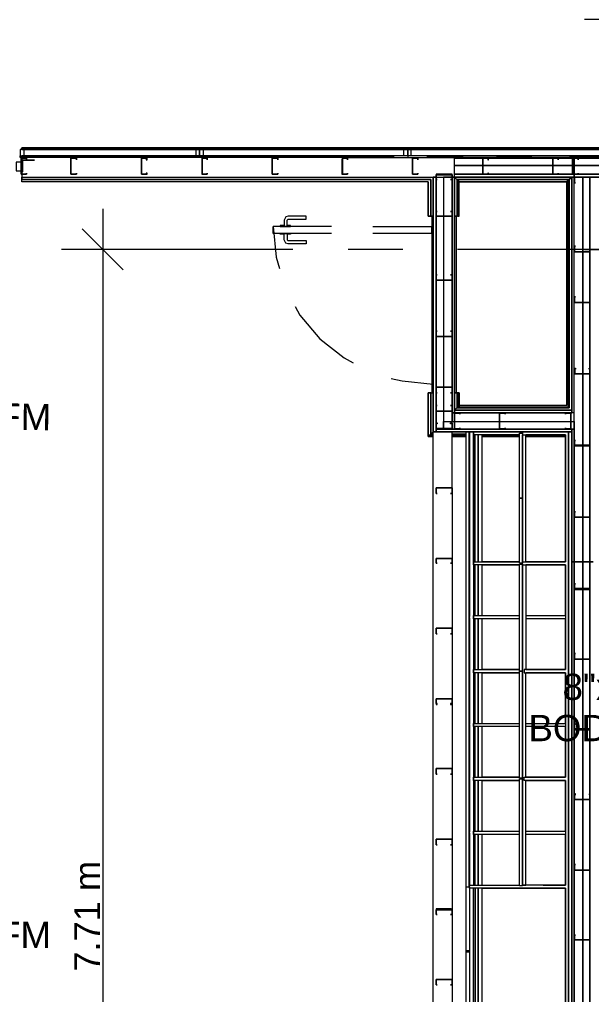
# Model space of a CAD drawing. Header units: metres. Extents: x -2 to 237, y -8 to 52.
# Drawn here: x 48.9 to 52.21, y 28.54 to 34.18 of the extents above; entities that cross this region are included whole.
import ezdxf

# ---------------------------------------------------------------- set-up
doc = ezdxf.new("R2010")
doc.units = ezdxf.units.M
doc.layers.add('HVAC - Ductos', color=5, linetype='Continuous', lineweight=0)
doc.layers.add('PDF4_Text', color=7, linetype='Continuous', lineweight=0)
doc.layers.add('PDF4_Geometry', color=7, linetype='Continuous', lineweight=0, true_color=0xaaaaaa)
doc.styles.add('PDF Helvetica', font='')
doc.styles.get('PDF Helvetica').set_extended_font_data('Helvetica')

msp = doc.modelspace()

# ---------------------------------------------------------------- linework, layer by layer
at = {"layer": 'HVAC - Ductos', "lineweight": 0}
for points in [[(52.6422, 34.1779), (52.404, 34.1779), (52.1657, 34.1779)], [(49.3801, 33.0828), (49.3801, 25.1429), (49.3801, 23.5943)], [(49.4992, 32.7301), (49.3801, 32.8492), (49.261, 32.9683)], [(49.6184, 32.8492), (49.3801, 32.8492), (49.1418, 32.8492)], [(52.1657, 32.8492), (52.404, 32.8492), (52.6422, 32.8492)]]:
    msp.add_lwpolyline(points, dxfattribs=at)
at = {"layer": 'PDF4_Geometry', "lineweight": 0}
for points in [[(49.9391, 33.4265), (49.9391, 33.3898), (49.9391, 33.4265), (49.9207, 33.4265), (48.9266, 33.4265), (48.9036, 33.4265), (48.9036, 33.3898), (48.9266, 33.3898), (48.9266, 33.4265)], [(48.9128, 33.4265), (48.9128, 33.4356), (49.9391, 33.4356), (51.144, 33.4356), (52.3124, 33.4356), (52.3124, 33.4265), (52.3352, 33.4265), (52.3352, 33.3898)], [(52.3124, 33.4356), (53.2287, 33.4356), (53.2287, 33.4265), (52.3124, 33.4265), (52.3124, 33.4356), (51.144, 33.4356), (51.144, 33.4265), (51.144, 33.4356), (49.9391, 33.4356), (48.9128, 33.4356), (48.9128, 33.4265), (49.9391, 33.4265), (51.144, 33.4265), (52.3124, 33.4265), (52.294, 33.4265), (51.1624, 33.4265), (51.144, 33.4265), (51.1212, 33.4265), (49.962, 33.4265), (49.9391, 33.4265), (49.9391, 33.4356)], [(54.956, 33.4265), (54.9376, 33.4265), (54.9376, 33.3898), (54.956, 33.3898), (52.1062, 33.3898), (52.1062, 33.3761), (51.4143, 33.3761), (52.1062, 33.3761), (52.1062, 33.3898), (51.4143, 33.3898), (48.9128, 33.3898), (48.9128, 33.3761), (48.9128, 33.3669)], [(48.9723, 33.4356), (48.9586, 33.4265)], [(49.3939, 33.4356), (49.3801, 33.4265)], [(49.8154, 33.4356), (49.8016, 33.4265)], [(49.962, 33.4265), (49.962, 33.3898), (49.9391, 33.3898), (49.9207, 33.3898), (49.9207, 33.4265)], [(50.2414, 33.4356), (50.2277, 33.4265)], [(50.663, 33.4356), (50.6492, 33.4265)], [(51.0845, 33.4356), (51.0707, 33.4265)], [(51.1624, 33.4265), (51.1624, 33.3898), (51.144, 33.3898), (51.1212, 33.3898), (51.1212, 33.4265)], [(51.5105, 33.4356), (51.4968, 33.4265)], [(51.9321, 33.4356), (51.9183, 33.4265)], [(48.9036, 33.3898), (48.9036, 33.3807)], [(48.9128, 33.2936), (48.9128, 33.2845), (48.9128, 33.2661), (51.309, 33.2661), (51.4007, 33.2661), (51.4143, 33.2661), (51.4281, 33.2523), (52.0787, 33.2523), (52.0925, 33.2661), (52.0925, 31.9191), (52.0925, 33.2661), (52.1107, 33.2661), (52.1062, 33.2661), (51.4143, 33.2661), (51.4143, 33.2845), (51.5793, 33.2845), (51.4143, 33.2845), (51.4143, 33.3348), (51.4143, 33.3761), (51.4143, 33.3898), (52.1062, 33.3898), (54.956, 33.3898), (54.956, 33.2661), (54.956, 33.2845)], [(49.3205, 33.3898), (49.3023, 33.3807)], [(49.7421, 33.3898), (49.7237, 33.3807)], [(49.9391, 33.3898), (49.9391, 33.3807)], [(50.1682, 33.3898), (50.1452, 33.3807)], [(50.5897, 33.3898), (50.5714, 33.3807)], [(52.3124, 33.3898), (51.144, 33.3898), (50.7867, 33.3898), (50.7867, 33.3807), (51.144, 33.3807), (52.3124, 33.3807)], [(51.0111, 33.3898), (50.9929, 33.3807)], [(51.144, 33.3898), (51.144, 33.3807)], [(51.4373, 33.3898), (51.4143, 33.3807)], [(54.956, 33.3761), (52.1062, 33.3761), (52.1062, 33.3348), (52.097, 33.3348), (51.9825, 33.3348), (51.5793, 33.3348), (51.4143, 33.3348), (51.5793, 33.3348), (51.9825, 33.3348), (52.097, 33.3348), (52.1062, 33.3348), (52.1062, 33.2845), (52.1062, 33.2661), (54.956, 33.2661)], [(52.0925, 33.2661), (52.0787, 33.2523), (52.0925, 33.2661), (52.0925, 31.9054), (52.0925, 31.9191), (51.4143, 31.9191), (51.4143, 33.2661), (51.4143, 31.9191), (51.4143, 33.2661), (52.1062, 33.2661), (52.1062, 33.2845), (52.1062, 33.3348), (52.3078, 33.3348), (52.1062, 33.3348), (52.1062, 33.3761), (54.956, 33.3761)], [(51.8588, 33.3898), (51.8588, 33.3807), (51.6618, 33.3807), (51.6618, 33.3898), (51.8588, 33.3898), (51.8404, 33.3807)], [(53.2882, 33.3807), (52.0833, 33.3807), (52.0833, 33.3898), (53.2882, 33.3898)], [(48.9082, 33.3532), (48.8807, 33.3532), (48.8807, 33.3028), (48.9082, 33.3028)], [(48.9128, 33.2478), (48.9128, 33.2523), (48.9128, 33.2569), (48.9128, 33.2661), (51.2906, 33.2661), (51.2906, 31.7954), (51.2769, 31.7817), (51.2906, 31.7954), (51.4143, 31.7954), (52.0925, 31.7954), (52.0925, 31.0441), (52.0925, 27.4566)], [(51.2632, 33.2387), (48.9128, 33.2387), (48.9128, 33.2432), (48.9128, 33.2478), (48.9128, 33.2523), (51.2769, 33.2523), (48.9128, 33.2523)], [(51.4007, 31.4701), (51.4007, 31.7954), (51.2906, 31.7954), (51.309, 31.7954), (51.309, 33.2661), (51.2906, 33.2661), (51.2906, 33.0417), (51.2769, 33.0417), (51.2769, 33.2523), (51.2769, 33.0417), (51.2769, 33.2523), (51.2769, 33.0417), (51.2723, 33.0417), (51.2769, 33.0417), (51.2906, 33.0417), (51.2906, 33.2661)], [(51.2906, 27.4566), (51.2906, 31.7954), (51.2769, 31.7817), (51.2769, 32.0199), (51.2906, 32.0199), (51.2906, 31.7954), (51.2906, 33.2661), (51.309, 33.2661), (51.4007, 33.2661), (51.4143, 33.2661), (51.4281, 33.2523), (51.4327, 33.2523), (51.4327, 33.0417), (51.4373, 33.0417), (51.4418, 33.0417), (51.4418, 33.2387), (51.4418, 33.2432), (51.4373, 33.2432), (51.4373, 33.2478), (51.4327, 33.2478), (51.4327, 33.2523), (52.0741, 33.2523), (52.0741, 33.2478), (52.0695, 33.2478), (52.0695, 33.2432), (52.0649, 33.2432), (52.0649, 33.2387), (52.0649, 33.2432), (52.0695, 33.2432), (52.0695, 33.2478), (52.0741, 33.2478), (52.0741, 33.2523), (52.0741, 31.9329), (52.0741, 33.2523), (52.0741, 31.9329), (51.4327, 31.9329), (51.4327, 31.9375), (51.4373, 31.9375), (51.4373, 31.9421), (51.4418, 31.9421), (51.4418, 31.9466), (51.4418, 31.9421), (51.4373, 31.9421), (51.4373, 31.9375), (51.4327, 31.9375), (51.4327, 32.0199), (51.4327, 31.9329), (51.4327, 31.9375), (51.4373, 31.9375), (51.4373, 31.9421), (51.4418, 31.9421), (51.4418, 31.9466), (51.4418, 32.0199), (51.4373, 32.0199), (51.4327, 32.0199), (51.4327, 31.9329), (51.4327, 32.0199), (51.4281, 32.0199), (51.4327, 32.0199), (51.4373, 32.0199), (51.4327, 32.0199), (51.4281, 32.0199), (51.4327, 32.0199), (51.4327, 31.9329), (52.0787, 31.9329), (52.0787, 33.2523), (52.0741, 33.2523), (51.4327, 33.2523), (52.0741, 33.2523), (52.0787, 33.2523), (51.4281, 33.2523), (51.4143, 33.2661), (51.4143, 33.0417), (51.4235, 33.0417), (51.4235, 32.0199), (51.4143, 32.0199), (51.4281, 32.0199), (51.4281, 31.9329), (51.4327, 31.9329), (52.0787, 31.9329), (51.4281, 31.9329), (51.4143, 31.9191), (52.0925, 31.9191), (52.0925, 33.2661)], [(51.2906, 33.2661), (51.2906, 31.7954), (51.2906, 33.2661)], [(51.309, 33.2661), (51.309, 31.8092), (51.3502, 31.8092), (52.1062, 31.8092), (52.0925, 31.8092), (52.0925, 31.0441), (52.1062, 31.0441), (52.1062, 27.4566)], [(51.309, 33.2661), (51.3502, 33.2661), (51.3502, 33.0417), (51.3502, 32.6705), (51.3502, 32.3452), (51.3502, 32.052), (51.3502, 31.9146), (51.3502, 31.8138), (51.3502, 31.855), (51.4143, 31.855), (51.6756, 31.855), (52.0879, 31.855), (52.1062, 31.855), (52.1062, 31.8092), (52.1062, 31.0441), (52.0925, 31.0441), (52.0925, 27.4566)], [(51.4143, 33.2661), (52.1062, 33.2661), (51.4143, 33.2661)], [(51.4143, 33.0417), (51.4143, 33.2661)], [(51.4281, 33.2523), (51.4143, 33.2661)], [(51.4281, 33.2523), (51.4281, 33.0417)], [(51.4281, 33.2523), (51.4281, 33.0417)], [(51.4327, 33.2523), (51.4281, 33.2523)], [(51.4327, 33.2523), (51.4327, 33.0417)], [(51.4327, 33.2523), (51.4327, 33.2478), (51.4373, 33.2478), (51.4373, 33.2432), (51.4418, 33.2432), (51.4418, 33.2387)], [(52.0649, 33.2387), (51.4418, 33.2387), (52.0649, 33.2387), (52.0649, 33.2432), (52.0695, 33.2432), (52.0695, 33.2478), (52.0741, 33.2478), (52.0741, 33.2523), (51.4327, 33.2523), (52.0741, 33.2523), (52.0741, 33.2478), (52.0695, 33.2478), (52.0695, 33.2432), (52.0649, 33.2432), (52.0649, 33.2387), (52.0649, 31.9466), (51.4418, 31.9466), (51.4418, 31.9421), (51.4373, 31.9421), (51.4373, 31.9375), (51.4327, 31.9375), (51.4327, 32.0199), (51.4373, 32.0199), (51.4418, 32.0199), (51.4418, 31.9466)], [(51.4418, 33.2387), (51.4418, 33.2432), (51.4373, 33.2432), (51.4373, 33.2478), (51.4327, 33.2478), (51.4327, 33.2523), (52.0741, 33.2523)], [(51.4327, 33.2523), (51.4327, 33.2478), (51.4373, 33.2478), (51.4373, 33.2432), (51.4418, 33.2432), (51.4418, 33.2387)], [(51.4327, 33.0417), (51.4327, 33.2523)], [(51.4327, 33.0417), (51.4327, 33.2523)], [(52.0741, 31.9329), (52.0741, 33.2523)], [(52.0925, 33.2661), (52.0787, 33.2523)], [(52.0787, 33.2523), (52.0787, 31.9329)], [(52.0925, 33.2661), (52.1062, 33.2661)], [(52.2162, 31.0441), (52.1978, 31.0441), (52.1978, 31.3006), (52.1978, 31.0441), (52.1566, 31.0441), (52.1566, 30.8882), (52.1566, 31.0441), (52.1062, 31.0441), (52.1062, 33.2661), (52.1107, 33.2661), (52.1062, 33.2661), (54.956, 33.2661), (52.1978, 33.2661), (54.956, 33.2661)], [(52.1062, 31.9054), (52.1062, 33.2661)], [(52.2162, 33.2661), (52.1978, 33.2661), (52.2162, 33.2661)], [(51.4418, 33.0417), (51.4418, 33.2387)], [(52.0649, 31.9466), (52.0649, 33.2387)], [(51.4281, 33.0417), (51.4143, 33.0417)], [(51.4143, 32.0199), (51.4143, 33.0417)], [(51.4281, 33.0417), (51.4143, 33.0417)], [(51.4327, 33.0417), (51.4281, 33.0417)], [(51.4373, 33.0417), (51.4327, 33.0417), (51.4281, 33.0417)], [(51.4373, 33.0417), (51.4327, 33.0417), (51.4281, 33.0417)], [(51.4327, 33.0417), (51.4281, 33.0417)], [(51.4418, 33.0417), (51.4373, 33.0417), (51.4327, 33.0417)], [(50.7042, 32.982), (50.3651, 32.982), (50.3835, 32.8034), (50.4019, 32.7392)], [(50.7042, 32.9408), (50.3651, 32.9408), (50.3651, 32.982)], [(50.9425, 32.982), (51.2815, 32.982), (51.2815, 32.9408), (50.9425, 32.9408)], [(50.4797, 32.8492), (49.2106, 32.8492)], [(51.1166, 32.8492), (50.8004, 32.8492)], [(52.7018, 32.8492), (51.4327, 32.8492)], [(50.4935, 32.5193), (50.5209, 32.4689), (50.6355, 32.3315), (50.7775, 32.2215), (50.8279, 32.194)], [(51.0478, 32.1024), (51.112, 32.0887), (51.2906, 32.0703)], [(51.2769, 31.7817), (51.2769, 32.0199)], [(51.2769, 31.7817), (51.2769, 32.0199)], [(51.2769, 32.0199), (51.2906, 32.0199)], [(51.2769, 32.0199), (51.2769, 31.7817)], [(51.2906, 31.7954), (51.2906, 32.0199)], [(51.4143, 32.0199), (51.4281, 32.0199)], [(51.4143, 31.9191), (51.4143, 32.0199)], [(51.4143, 31.9191), (51.4143, 32.0199)], [(51.4281, 32.0199), (51.4281, 31.9329)], [(51.4281, 31.9329), (51.4143, 31.9191)], [(51.4143, 31.9191), (51.4281, 31.9329), (52.0787, 31.9329)], [(51.4281, 31.9329), (51.4143, 31.9191)], [(52.0925, 31.9191), (51.4143, 31.9191)], [(51.4143, 31.9191), (52.0925, 31.9191)], [(52.0925, 31.9191), (51.4143, 31.9191), (52.0925, 31.9191)], [(51.4143, 31.9191), (51.4143, 31.9054)], [(51.4143, 31.9054), (52.0925, 31.9054)], [(51.4327, 31.9329), (51.4281, 31.9329)], [(52.0741, 31.9329), (51.4327, 31.9329)], [(52.0649, 31.9466), (51.4418, 31.9466)], [(52.1062, 31.9054), (52.0925, 31.9054)], [(51.2769, 31.7817), (51.2906, 31.7954)], [(51.2906, 31.7954), (52.0925, 31.7954), (51.2906, 31.7954)], [(51.4831, 28.405), (51.4831, 31.7954)], [(51.4968, 31.7954), (51.4968, 29.1656), (51.5014, 29.1656), (51.5014, 28.7945), (51.4831, 28.7945), (51.4831, 29.1656), (51.5014, 29.1656)], [(51.4968, 29.1656), (51.5014, 29.1656), (51.5014, 31.7954), (51.5014, 31.7862), (51.4968, 31.7862), (51.5014, 31.7862), (51.5014, 31.4472), (51.5014, 31.0349), (51.4968, 31.0349), (51.5014, 31.0349), (51.5014, 30.7279), (51.4968, 30.7279)], [(51.5747, 30.7325), (51.5747, 31.0257), (51.79, 31.0257), (51.5243, 31.0257), (51.5243, 31.0441), (51.79, 31.0441), (51.5747, 31.0441), (51.5747, 31.7771), (51.79, 31.7771), (51.5243, 31.7771), (51.5243, 31.7954), (51.5243, 29.1748)], [(51.79, 31.0349), (51.79, 31.4106), (51.79, 31.7862), (51.8084, 31.7862), (51.79, 31.7862)], [(51.8084, 31.7954), (51.8084, 31.7771), (52.0558, 31.7771), (51.8267, 31.7771), (52.0558, 31.7771)], [(51.8084, 31.7862), (51.8084, 31.4106), (51.8084, 31.0349)], [(52.0741, 31.7954), (52.0741, 27.4566), (52.0741, 31.7954)], [(51.2769, 31.7817), (51.2906, 31.7817)], [(51.2769, 31.7817), (51.2906, 31.7817)], [(51.2906, 31.7817), (51.2769, 31.7817)], [(51.2769, 31.7817), (51.2906, 31.7817)], [(51.4007, 31.7817), (51.4831, 31.7817)], [(51.4007, 31.7817), (51.4831, 31.7817)], [(51.5243, 31.0441), (51.5243, 31.7771)], [(51.5335, 31.0441), (51.5335, 31.7771)], [(52.0558, 29.1748), (51.9275, 29.1748), (52.0558, 29.1748), (51.8084, 29.1748), (51.8084, 31.0257), (51.8084, 31.0441), (52.0558, 31.0441), (51.8267, 31.0441), (51.8267, 31.7771)], [(51.8084, 31.0441), (51.8084, 31.7771)], [(52.1062, 27.4566), (52.1062, 31.0441), (52.1566, 31.0441), (52.1566, 31.3006), (52.1566, 31.7129), (52.1566, 31.3006), (52.1566, 31.0441), (52.1978, 31.0441), (52.2162, 31.0441)], [(51.4007, 31.438), (51.4007, 31.0623)], [(51.4007, 31.0349), (51.4007, 30.6546)], [(51.5014, 31.0349), (51.4968, 31.0349)], [(51.5335, 30.7325), (51.5335, 31.0257)], [(51.8084, 31.0349), (51.79, 31.0349), (51.8084, 31.0349)], [(51.79, 29.7932), (51.79, 30.0589), (51.79, 30.4118), (51.79, 30.6821), (51.79, 31.0303)], [(51.8084, 31.0303), (51.8084, 30.6821), (51.8084, 30.4118), (51.79, 30.4118), (51.8084, 30.4118), (51.8084, 30.0589), (51.8084, 29.7932), (51.79, 29.7932), (51.8084, 29.7932)], [(51.79, 31.0303), (51.8084, 31.0303), (51.79, 31.0303)], [(51.8084, 31.0257), (52.0558, 31.0257), (51.8267, 31.0257), (51.8267, 30.4209), (52.0558, 30.4209)], [(51.8267, 31.0441), (52.0558, 31.0441)], [(51.8267, 30.7325), (52.0558, 30.7325), (52.0558, 31.0257), (52.0558, 30.4209), (52.0558, 30.7142), (51.8267, 30.7142)], [(52.0558, 31.0257), (51.8267, 31.0257)], [(52.0925, 31.0441), (52.0925, 27.4566), (52.0925, 31.0441)], [(51.4968, 30.7188), (51.5014, 30.7188), (51.5014, 30.4118), (51.4968, 30.4118), (51.5014, 30.4118), (51.5014, 30.1048), (51.4968, 30.1048)], [(51.79, 30.7142), (51.5243, 30.7142), (51.5243, 30.7325), (51.79, 30.7325)], [(51.5747, 30.1094), (51.5747, 30.4026), (51.79, 30.4026), (51.5243, 30.4026), (51.5243, 30.4209), (51.79, 30.4209), (51.5747, 30.4209), (51.5747, 30.7142)], [(51.5335, 30.4209), (51.5335, 30.7142)], [(51.4007, 30.6271), (51.4007, 30.2514)], [(51.5335, 30.1094), (51.5335, 30.4026)], [(51.79, 30.4118), (51.8084, 30.4118), (51.79, 30.4118)], [(51.8084, 29.1748), (51.8267, 29.1748), (51.8267, 29.7795), (52.0558, 29.7795), (51.8176, 29.7795), (51.8176, 29.7978), (52.0558, 29.7978), (51.8267, 29.7978), (51.8267, 30.4026), (52.0558, 30.4026)], [(51.8267, 30.4209), (52.0558, 30.4209), (51.8176, 30.4209), (51.8176, 30.4026), (52.0558, 30.4026), (51.8267, 30.4026)], [(51.8267, 30.1094), (52.0558, 30.1094), (52.0558, 30.4026), (52.0558, 29.7978), (52.0558, 30.0911), (51.8267, 30.0911)], [(51.4007, 30.224), (51.4007, 29.8437)], [(51.4968, 30.1002), (51.5014, 30.1002), (51.5014, 29.7932), (51.4968, 29.7932)], [(51.79, 30.0911), (51.5243, 30.0911), (51.5243, 30.1094), (51.79, 30.1094)], [(51.5747, 29.4863), (51.5747, 29.7795), (51.79, 29.7795), (51.5243, 29.7795), (51.5243, 29.7978), (51.79, 29.7978), (51.5747, 29.7978), (51.5747, 30.0911)], [(51.5335, 29.7978), (51.5335, 30.0911)], [(51.4007, 29.8162), (51.4007, 29.4405)], [(51.4968, 29.7886), (51.5014, 29.7886), (51.5014, 29.4817), (51.4968, 29.4817)], [(51.5335, 29.4863), (51.5335, 29.7795)], [(51.8084, 29.7886), (51.8084, 29.4359), (51.8084, 29.1702), (51.79, 29.1702), (51.79, 29.4359), (51.79, 29.7886)], [(51.79, 29.7886), (51.8084, 29.7886), (51.79, 29.7886)], [(51.8267, 29.7978), (52.0558, 29.7978)], [(51.8267, 29.4863), (52.0558, 29.4863), (52.0558, 29.7795), (52.0558, 29.1748), (52.0558, 29.468), (51.8267, 29.468)], [(52.0558, 29.7795), (51.8267, 29.7795)], [(51.4968, 29.4771), (51.5014, 29.4771), (51.5014, 29.1702), (51.4968, 29.1702)], [(51.79, 29.468), (51.5243, 29.468), (51.5243, 29.4863), (51.79, 29.4863)], [(51.5335, 29.1748), (51.5335, 29.468)], [(51.5747, 29.1748), (51.5747, 29.468)], [(51.4007, 29.4084), (51.4007, 29.0327)], [(52.0558, 29.1564), (51.5014, 29.1564), (51.5014, 29.1748), (51.79, 29.1748)], [(51.9275, 28.4233), (52.0558, 28.4233), (52.0558, 29.1564), (52.0558, 27.475), (51.5014, 27.475), (51.5014, 27.4566)], [(51.5335, 29.1564), (51.5335, 28.4233), (51.5518, 28.4233), (51.5518, 29.1564), (51.5518, 28.4233), (51.5747, 28.4233), (51.5747, 29.1564), (52.0558, 29.1564), (51.5243, 29.1564), (51.5243, 28.4233), (51.5243, 29.1564)], [(51.4007, 29.0052), (51.4007, 28.6295)], [(51.4968, 28.7945), (51.4968, 28.7899)], [(51.4007, 28.5974), (51.4007, 28.2218)]]:
    msp.add_lwpolyline(points, dxfattribs=at)
for points in [[(51.144, 33.4265), (51.144, 33.3898)], [(49.0594, 33.3807), (48.9036, 33.3807), (48.9036, 33.3898), (49.0594, 33.3898)], [(48.9082, 33.2845), (48.9082, 33.3715), (48.9082, 33.3761), (48.9403, 33.3761), (48.9403, 33.3669), (48.9403, 33.3761), (48.9082, 33.3761), (48.9082, 33.3715), (48.9082, 33.2845), (48.9403, 33.2845)], [(48.9861, 33.3669), (48.9815, 33.3623), (48.9769, 33.3623), (48.9174, 33.3623), (48.9174, 33.2982), (48.9128, 33.2936), (48.9082, 33.2936), (48.9082, 33.3669)], [(48.9128, 33.3807), (48.9128, 33.3898), (49.9391, 33.3898), (50.7867, 33.3898), (50.7867, 33.3807), (49.9391, 33.3807)], [(49.2289, 33.3761), (49.2015, 33.3761), (49.1969, 33.3761), (49.1969, 33.3715), (49.1969, 33.2845), (49.2015, 33.2845), (49.2289, 33.2845), (49.2289, 33.289), (49.2289, 33.2845), (49.2015, 33.2845), (49.1969, 33.2845), (49.1969, 33.3715), (49.1969, 33.3761), (49.2015, 33.3761), (49.2289, 33.3761), (49.2289, 33.3669)], [(49.261, 33.3807), (49.261, 33.3898), (49.4626, 33.3898), (49.4626, 33.3807)], [(49.6367, 33.3761), (49.6046, 33.3761), (49.6046, 33.3715), (49.6046, 33.2845), (49.6367, 33.2845), (49.6367, 33.289), (49.6321, 33.289), (49.6321, 33.2845), (49.6046, 33.2845), (49.6046, 33.3715), (49.6046, 33.3761), (49.6321, 33.3761), (49.6321, 33.3669), (49.6367, 33.3669)], [(49.6596, 33.3807), (49.6596, 33.3898), (50.0628, 33.3898), (50.0628, 33.3807)], [(49.9849, 33.3761), (49.9574, 33.3761), (49.9528, 33.3761), (49.9528, 33.3715), (49.9528, 33.2845), (49.9574, 33.2845), (49.9849, 33.2845), (49.9849, 33.289), (49.9849, 33.2845), (49.9574, 33.2845), (49.9574, 33.3715), (49.9574, 33.3761), (49.9849, 33.3761), (49.9849, 33.3669)], [(50.2598, 33.3807), (50.2598, 33.3898), (50.4613, 33.3898), (50.4613, 33.3807)], [(50.3927, 33.3761), (50.3606, 33.3761), (50.3606, 33.3715), (50.3606, 33.2845), (50.3927, 33.2845), (50.3927, 33.289), (50.3927, 33.2845), (50.3606, 33.2845), (50.3606, 33.3715), (50.3606, 33.3761), (50.3927, 33.3761), (50.3927, 33.3669)], [(50.663, 33.3807), (50.663, 33.3898), (51.0616, 33.3898), (51.0616, 33.3807)], [(50.7958, 33.3761), (50.7684, 33.3761), (50.7638, 33.3715), (50.7638, 33.2845), (50.7684, 33.2845), (50.7958, 33.2845), (50.7958, 33.289), (50.7958, 33.2845), (50.7684, 33.2845), (50.7684, 33.3715), (50.7684, 33.3761), (50.7958, 33.3761), (50.7958, 33.3669)], [(51.2036, 33.3761), (51.1761, 33.3761), (51.1715, 33.3761), (51.1715, 33.3715), (51.1715, 33.2845), (51.1761, 33.2845), (51.2036, 33.2845), (51.2036, 33.289), (51.2036, 33.2845), (51.1761, 33.2845), (51.1715, 33.2845), (51.1715, 33.3715), (51.1715, 33.3761), (51.1761, 33.3761), (51.2036, 33.3761), (51.2036, 33.3669)], [(51.2586, 33.3807), (51.2586, 33.3898), (51.4602, 33.3898), (51.4602, 33.3807)], [(51.6114, 33.3761), (51.5793, 33.3761), (51.5793, 33.3715), (51.5793, 33.2845), (51.6114, 33.2845), (51.6114, 33.289), (51.6068, 33.289), (51.6068, 33.2845), (51.5793, 33.2845), (51.5793, 33.3715), (51.5793, 33.3761), (51.6068, 33.3761), (51.6068, 33.3669), (51.6114, 33.3669)], [(52.0145, 33.3761), (51.9871, 33.3761), (51.9825, 33.3761), (51.9825, 33.3715), (51.9825, 33.2845), (51.9871, 33.2845), (52.0145, 33.2845), (52.0145, 33.289), (52.0145, 33.2845), (51.9871, 33.2845), (51.9825, 33.2845), (51.9825, 33.3715), (51.9871, 33.3761), (52.0145, 33.3761), (52.0145, 33.3669)], [(52.1291, 33.3761), (52.1016, 33.3761), (52.097, 33.3761), (52.097, 33.3715), (52.097, 33.2845), (52.1016, 33.2845), (52.1291, 33.2845), (52.1291, 33.289), (52.1291, 33.2845), (52.1016, 33.2845), (52.097, 33.2845), (52.097, 33.3715), (52.1016, 33.3761), (52.1291, 33.3761), (52.1291, 33.3669)], [(51.2769, 33.0417), (51.2769, 33.2523), (48.9128, 33.2523), (48.9128, 33.2661), (48.9128, 33.2523), (51.2769, 33.2523)], [(48.9403, 33.289), (48.9403, 33.2845)], [(51.2769, 33.2523), (51.2769, 33.0417), (51.2723, 33.0417), (51.2678, 33.0417), (51.2632, 33.0417), (51.2632, 33.2387), (51.2632, 33.0417), (51.2678, 33.0417), (51.2723, 33.0417), (51.2769, 33.0417)], [(51.4007, 33.2523), (51.4007, 33.2799), (51.4007, 33.2845), (51.3961, 33.2845), (51.309, 33.2845), (51.309, 33.2799), (51.309, 33.2523), (51.3136, 33.2523), (51.309, 33.2523), (51.309, 33.2799), (51.3961, 33.2799), (51.4007, 33.2799), (51.4007, 33.2523), (51.3915, 33.2523)], [(51.3502, 31.855), (51.4007, 31.855), (51.4007, 33.2661), (51.3502, 33.2661), (51.3502, 33.0417), (51.3502, 32.6705), (51.3502, 32.3452), (51.3502, 32.052), (51.3502, 31.9146)], [(51.4143, 33.2661), (51.4007, 33.2661), (51.4007, 31.9054), (51.4143, 31.9054)], [(51.4327, 33.2523), (51.4327, 33.0417)], [(51.9275, 33.2661), (51.5197, 33.2661)], [(51.6114, 33.2845), (51.9871, 33.2845)], [(52.0145, 33.2845), (52.1016, 33.2845)], [(52.0741, 31.9329), (52.0741, 33.2523)], [(52.0925, 33.2661), (52.0925, 31.9191)], [(52.1978, 33.2341), (52.1978, 33.2661), (52.1107, 33.2661), (52.1062, 33.2661), (52.1062, 33.2341), (52.1153, 33.2341), (52.1107, 33.2341), (52.1107, 33.2661), (52.1978, 33.2661), (52.1978, 33.2341), (52.1932, 33.2341)], [(52.1291, 33.2845), (52.2803, 33.2845)], [(52.1566, 31.7175), (52.1566, 32.1299), (52.1566, 32.5422), (52.1566, 32.8354), (52.1566, 33.2661), (52.1566, 32.8354), (52.1566, 32.5422), (52.1566, 32.1299)], [(52.1978, 32.8676), (52.1978, 33.2341)], [(50.4522, 33.0233), (50.5576, 33.0233), (50.5576, 33.0417), (50.4522, 33.0417), (50.4385, 33.0371), (50.4293, 33.0187), (50.4293, 32.9866), (50.4064, 32.9866), (50.4064, 32.982), (50.4659, 32.982), (50.4659, 32.9866), (50.4476, 32.9866), (50.4476, 33.0187)], [(51.286, 32.0199), (51.286, 33.0417), (51.2906, 33.0417), (51.2906, 32.0199)], [(51.309, 33.0691), (51.309, 33.0417), (51.3961, 33.0417), (51.4007, 33.0417), (51.4007, 33.0691), (51.3915, 33.0691), (51.4007, 33.0691), (51.4007, 33.0417), (51.3961, 33.0417), (51.309, 33.0417), (51.309, 33.0691), (51.3136, 33.0691)], [(50.4522, 32.8996), (50.5576, 32.8996), (50.5576, 32.8813), (50.4522, 32.8813), (50.4385, 32.8858), (50.4293, 32.9042), (50.4293, 32.9362), (50.4064, 32.9362), (50.4064, 32.9408), (50.4659, 32.9408), (50.4659, 32.9362), (50.4476, 32.9362), (50.4476, 32.9042)], [(52.1062, 32.8676), (52.1062, 32.84), (52.1062, 32.8354), (52.1107, 32.8354), (52.1978, 32.8354), (52.1978, 32.84), (52.1978, 32.8676), (52.1932, 32.8676), (52.1978, 32.8676), (52.1978, 32.84), (52.1978, 32.8354), (52.1107, 32.8354), (52.1107, 32.84), (52.1107, 32.8676), (52.1153, 32.8676)], [(52.1978, 32.5743), (52.1978, 32.84)], [(51.309, 32.7026), (51.309, 32.6705), (51.3961, 32.6705), (51.4007, 32.6705), (51.4007, 32.7026), (51.3915, 32.7026), (51.4007, 32.7026), (51.4007, 32.6705), (51.3961, 32.6705), (51.309, 32.6705), (51.309, 32.7026), (51.3136, 32.7026)], [(52.1062, 32.5743), (52.1062, 32.5468), (52.1062, 32.5422), (52.1107, 32.5422), (52.1978, 32.5422), (52.1978, 32.5468), (52.1978, 32.5743), (52.1932, 32.5743), (52.1978, 32.5743), (52.1978, 32.5468), (52.1978, 32.5422), (52.1107, 32.5422), (52.1107, 32.5468), (52.1107, 32.5743), (52.1153, 32.5743)], [(52.1978, 32.1619), (52.1978, 32.5468)], [(51.309, 32.3773), (51.309, 32.3452), (51.3961, 32.3452), (51.4007, 32.3452), (51.4007, 32.3773), (51.3915, 32.3773), (51.4007, 32.3773), (51.4007, 32.3452), (51.3961, 32.3452), (51.309, 32.3452), (51.309, 32.3773), (51.3136, 32.3773)], [(52.1978, 32.1299), (52.1107, 32.1299), (52.1062, 32.1299), (52.1062, 32.1619), (52.1153, 32.1619), (52.1153, 32.1573), (52.1107, 32.1573), (52.1107, 32.1299), (52.1978, 32.1299), (52.1978, 32.1573), (52.1932, 32.1573), (52.1932, 32.1619), (52.1978, 32.1619)], [(52.1978, 31.745), (52.1978, 32.1299)], [(51.2632, 32.0199), (51.2632, 31.768), (51.2678, 31.7726), (51.2723, 31.7771), (51.2769, 31.7771), (51.2769, 31.7817), (51.2769, 32.0199), (51.2769, 31.7771), (51.2723, 31.7771), (51.2678, 31.7726), (51.2632, 31.768)], [(51.2769, 32.0199), (51.2769, 31.7817), (51.2906, 31.7817), (51.2769, 31.7817), (51.2769, 31.7771), (51.2723, 31.7771), (51.2678, 31.7726), (51.2632, 31.768), (51.2906, 31.768), (51.2632, 31.768), (51.2678, 31.7726), (51.2723, 31.7771), (51.2769, 31.7771), (51.2906, 31.7771), (51.2769, 31.7771), (51.2769, 32.0199), (51.2723, 32.0199), (51.2769, 32.0199), (51.2723, 32.0199), (51.2678, 32.0199), (51.2632, 32.0199), (51.2678, 32.0199), (51.2723, 32.0199)], [(51.309, 32.052), (51.3961, 32.052), (51.4007, 32.052), (51.4007, 32.0199), (51.3915, 32.0199), (51.4007, 32.0199), (51.4007, 32.052), (51.3961, 32.052), (51.309, 32.052), (51.309, 32.0199)], [(51.3136, 32.0199), (51.309, 32.0199)], [(51.309, 31.9466), (51.309, 31.9191), (51.309, 31.9146), (51.3961, 31.9146), (51.4007, 31.9146), (51.4007, 31.9191), (51.4007, 31.9466), (51.3915, 31.9466), (51.4007, 31.9466), (51.4007, 31.9191), (51.3961, 31.9146), (51.309, 31.9146), (51.309, 31.9191), (51.309, 31.9466), (51.3136, 31.9466)], [(51.4007, 31.9054), (51.4007, 31.855), (51.4143, 31.855), (51.6756, 31.855), (52.0879, 31.855), (52.1062, 31.855), (52.1062, 31.9054)], [(51.4143, 31.8092), (51.4143, 31.8138), (51.4143, 31.9008), (51.4143, 31.9054), (51.4464, 31.9054), (51.4464, 31.8962), (51.4464, 31.9008), (51.4143, 31.9008), (51.4143, 31.8138), (51.4464, 31.8138), (51.4464, 31.8184), (51.4464, 31.8092)], [(51.4327, 31.9375), (52.0741, 31.9375)], [(51.6801, 31.8092), (51.6756, 31.8138), (51.6756, 31.9008), (51.6801, 31.9054), (51.7076, 31.9054), (51.7076, 31.8962), (51.7076, 31.9008), (51.6801, 31.9008), (51.6756, 31.9008), (51.6756, 31.8138), (51.6801, 31.8138), (51.7076, 31.8138), (51.7076, 31.8184), (51.7076, 31.8092)], [(52.0833, 31.9054), (52.0879, 31.9008), (52.0879, 31.8138), (52.0833, 31.8092), (52.0558, 31.8092), (52.0558, 31.8184), (52.0558, 31.8138), (52.0833, 31.8138), (52.0879, 31.8138), (52.0879, 31.9008), (52.0833, 31.9008), (52.0558, 31.9008), (52.0558, 31.8962), (52.0558, 31.9054)], [(51.4007, 31.8138), (51.3961, 31.8138), (51.309, 31.8138), (51.309, 31.8458), (51.3136, 31.8458), (51.3136, 31.8412), (51.309, 31.8412), (51.309, 31.8138), (51.3961, 31.8138), (51.4007, 31.8138), (51.4007, 31.8412), (51.3915, 31.8412), (51.3915, 31.8458), (51.4007, 31.8458)], [(52.0925, 31.7954), (52.0925, 31.8092), (51.309, 31.8092), (51.309, 31.7954)], [(52.0925, 31.7954), (52.0925, 31.0441)], [(51.4831, 31.7817), (51.4007, 31.7817)], [(51.4007, 31.7817), (51.4831, 31.7817)], [(51.4007, 31.7771), (51.4831, 31.7771)], [(51.4007, 31.768), (51.4831, 31.768)], [(51.5243, 31.768), (51.5335, 31.768)], [(51.5518, 31.7771), (51.5518, 31.0441)], [(51.5747, 31.768), (51.79, 31.768)], [(51.8267, 31.768), (52.0558, 31.768)], [(52.0558, 31.7771), (52.0558, 31.0441)], [(52.1062, 31.745), (52.1062, 31.7175), (52.1062, 31.7129), (52.1107, 31.7129), (52.1978, 31.7129), (52.1978, 31.7175), (52.1978, 31.745), (52.1932, 31.745), (52.1978, 31.745), (52.1978, 31.7175), (52.1107, 31.7175), (52.1107, 31.745), (52.1153, 31.745)], [(52.1978, 31.3326), (52.1978, 31.7175)], [(51.4007, 31.438), (51.4007, 31.4701), (51.3961, 31.4701), (51.309, 31.4701), (51.309, 31.438), (51.3136, 31.438), (51.309, 31.438), (51.309, 31.4701), (51.3961, 31.4701), (51.4007, 31.4701), (51.4007, 31.438), (51.3915, 31.438)], [(51.79, 31.4106), (51.8084, 31.4106)], [(52.1062, 31.3326), (52.1062, 31.3006), (52.1107, 31.3006), (52.1978, 31.3006), (52.1978, 31.3326), (52.1932, 31.3326), (52.1978, 31.3326), (52.1978, 31.3006), (52.1107, 31.3006), (52.1107, 31.3326), (52.1153, 31.3326)], [(51.4007, 31.0349), (51.4007, 31.0623), (51.3961, 31.0623), (51.309, 31.0623), (51.309, 31.0349), (51.3136, 31.0349), (51.309, 31.0349), (51.309, 31.0623), (51.3961, 31.0623), (51.4007, 31.0623), (51.4007, 31.0349), (51.3915, 31.0349)], [(51.5518, 31.0257), (51.5518, 30.7325)], [(52.1978, 30.9157), (52.1978, 31.0441)], [(52.1062, 30.9157), (52.1062, 30.8882), (52.1107, 30.8836), (52.1978, 30.8836), (52.1978, 30.8882), (52.1978, 30.9157), (52.1932, 30.9157), (52.1978, 30.9157), (52.1978, 30.8882), (52.1107, 30.8882), (52.1107, 30.9157), (52.1153, 30.9157)], [(52.1566, 30.0773), (52.1566, 30.4805), (52.1566, 30.8836), (52.1566, 30.4805)], [(52.1978, 30.5125), (52.1978, 30.8882)], [(51.5518, 30.7142), (51.5518, 30.4209)], [(51.4007, 30.6271), (51.4007, 30.6546), (51.4007, 30.6592), (51.3961, 30.6592), (51.309, 30.6592), (51.309, 30.6546), (51.309, 30.6271), (51.3136, 30.6271), (51.309, 30.6271), (51.309, 30.6546), (51.309, 30.6592), (51.3961, 30.6592), (51.4007, 30.6592), (51.4007, 30.6546), (51.4007, 30.6271), (51.3915, 30.6271)], [(52.1062, 30.5125), (52.1062, 30.4805), (52.1107, 30.4805), (52.1978, 30.4805), (52.1978, 30.5125), (52.1932, 30.5125), (52.1978, 30.5125), (52.1978, 30.4805), (52.1107, 30.4805), (52.1107, 30.5125), (52.1153, 30.5125)], [(52.1978, 30.1048), (52.1978, 30.4805)], [(51.5518, 30.4026), (51.5518, 30.1094)], [(51.4007, 30.2194), (51.4007, 30.2514), (51.3961, 30.2514), (51.309, 30.2514), (51.309, 30.2194), (51.3136, 30.2194), (51.3136, 30.224), (51.309, 30.224), (51.309, 30.2514), (51.3961, 30.2514), (51.4007, 30.2514), (51.4007, 30.224), (51.3915, 30.224), (51.3915, 30.2194)], [(52.1062, 30.1048), (52.1062, 30.0773), (52.1062, 30.0727), (52.1107, 30.0727), (52.1978, 30.0727), (52.1978, 30.0773), (52.1978, 30.1048), (52.1932, 30.1048), (52.1978, 30.1048), (52.1978, 30.0773), (52.1107, 30.0773), (52.1107, 30.1048), (52.1153, 30.1048)], [(51.5518, 30.0911), (51.5518, 29.7978)], [(52.1566, 28.0476), (52.1566, 28.4508), (52.1566, 28.8586), (52.1566, 29.2618), (52.1566, 29.6696), (52.1566, 30.0727), (52.1566, 29.6696), (52.1566, 29.2618), (52.1566, 28.8586), (52.1566, 28.4508)], [(52.1978, 29.697), (52.1978, 30.0773)], [(51.4007, 29.8162), (51.4007, 29.8437), (51.4007, 29.8483), (51.3961, 29.8483), (51.309, 29.8483), (51.309, 29.8437), (51.309, 29.8162), (51.3136, 29.8162), (51.309, 29.8162), (51.309, 29.8437), (51.309, 29.8483), (51.3961, 29.8483), (51.4007, 29.8437), (51.4007, 29.8162), (51.3915, 29.8162)], [(51.5518, 29.7795), (51.5518, 29.4863)], [(52.1062, 29.7016), (52.1062, 29.6696), (52.1107, 29.6696), (52.1978, 29.6696), (52.1978, 29.7016), (52.1932, 29.7016), (52.1932, 29.697), (52.1978, 29.697), (52.1978, 29.6696), (52.1107, 29.6696), (52.1107, 29.697), (52.1153, 29.697), (52.1153, 29.7016)], [(52.1978, 29.2939), (52.1978, 29.6696)], [(51.4007, 29.4084), (51.4007, 29.4405), (51.3961, 29.4405), (51.309, 29.4405), (51.309, 29.4084), (51.3136, 29.4084), (51.309, 29.4084), (51.309, 29.4405), (51.3961, 29.4405), (51.4007, 29.4405), (51.4007, 29.4084), (51.3915, 29.4084)], [(51.5518, 29.468), (51.5518, 29.1748)], [(52.1062, 29.2939), (52.1062, 29.2664), (52.1062, 29.2618), (52.1107, 29.2618), (52.1978, 29.2618), (52.1978, 29.2664), (52.1978, 29.2939), (52.1932, 29.2939), (52.1978, 29.2939), (52.1978, 29.2664), (52.1978, 29.2618), (52.1107, 29.2618), (52.1107, 29.2664), (52.1107, 29.2939), (52.1153, 29.2939)], [(52.1978, 28.8861), (52.1978, 29.2664)], [(51.4007, 29.0052), (51.4007, 29.0327), (51.3961, 29.0373), (51.309, 29.0373), (51.309, 29.0327), (51.309, 29.0052), (51.3136, 29.0052), (51.309, 29.0052), (51.309, 29.0327), (51.3961, 29.0327), (51.4007, 29.0327), (51.4007, 29.0052), (51.3915, 29.0052)], [(52.1062, 28.8861), (52.1062, 28.8586), (52.1107, 28.8586), (52.1978, 28.8586), (52.1978, 28.8861), (52.1932, 28.8861), (52.1978, 28.8861), (52.1978, 28.8586), (52.1107, 28.8586), (52.1107, 28.8861), (52.1153, 28.8861)], [(52.1978, 28.4829), (52.1978, 28.8586)], [(51.5014, 28.7899), (51.5014, 28.4141), (51.5014, 27.9423), (51.4831, 27.9423), (51.4831, 28.4141), (51.4831, 28.7899)], [(51.5014, 28.7899), (51.5014, 28.7945)], [(51.4007, 28.5974), (51.4007, 28.6295), (51.3961, 28.6295), (51.309, 28.6295), (51.309, 28.5974), (51.3136, 28.5974), (51.309, 28.5974), (51.309, 28.6295), (51.3961, 28.6295), (51.4007, 28.6295), (51.4007, 28.5974), (51.3915, 28.5974)]]:
    msp.add_lwpolyline(points, close=True, dxfattribs=at)
at = {"layer": 'PDF4_Geometry', "color": 254, "lineweight": 0, "true_color": 0xd2d2d2}
for points in [[(52.1062, 33.2569), (52.1107, 33.2569)], [(51.4007, 33.0462), (51.4007, 33.0508)], [(52.0558, 31.8138), (52.0558, 31.8184)], [(51.309, 31.4472), (51.309, 31.4518)], [(52.1932, 31.3326), (52.1978, 31.3326)], [(52.1291, 30.8836), (52.1337, 30.8882)], [(52.1107, 28.8586), (52.1153, 28.8586)]]:
    msp.add_lwpolyline(points, dxfattribs=at)

# ---------------------------------------------------------------- texts
at = {"layer": 'PDF4_Text', "lineweight": 0, "attachment_point": 4, "style": 'PDF Helvetica'}
for s, insert, char_height, rotation in [('6"ø 100 CFM', (47.8286, 31.8958), 0.151896, 359.1683), ('7.71 m', (49.2905, 28.6744), 0.15002, 90)]:
    msp.add_mtext(s, dxfattribs=dict(at, insert=insert, char_height=char_height, rotation=rotation))
at = {"layer": 'PDF4_Text', "lineweight": 0, "char_height": 0.1519, "attachment_point": 4, "style": 'PDF Helvetica'}
for s, insert in [('8"x8"', (52.0393, 30.3197)), ('BOD3.76', (51.8422, 30.0814)), ('100 CFM', (48.2089, 28.8856))]:
    msp.add_mtext(s, dxfattribs=dict(at, insert=insert))

doc.saveas('drawing.dxf')
